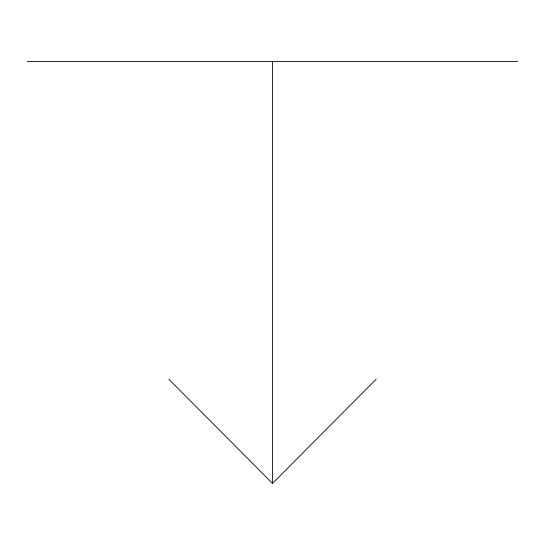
<?xml version="1.0" encoding="UTF-8"?>
<svg xmlns="http://www.w3.org/2000/svg" width="545" height="545" viewBox="0 0 545 545"><rect width="100%" height="100%" fill="white"/><g stroke="black" fill="none" stroke-linecap="round" stroke-linejoin="round"><path stroke-width="0.82" d="M168.814 379.197L272.5 483.408L376.186 379.197M27.25 61.592L517.75 61.592M272.5 61.592L272.5 483.408"/></g></svg>
